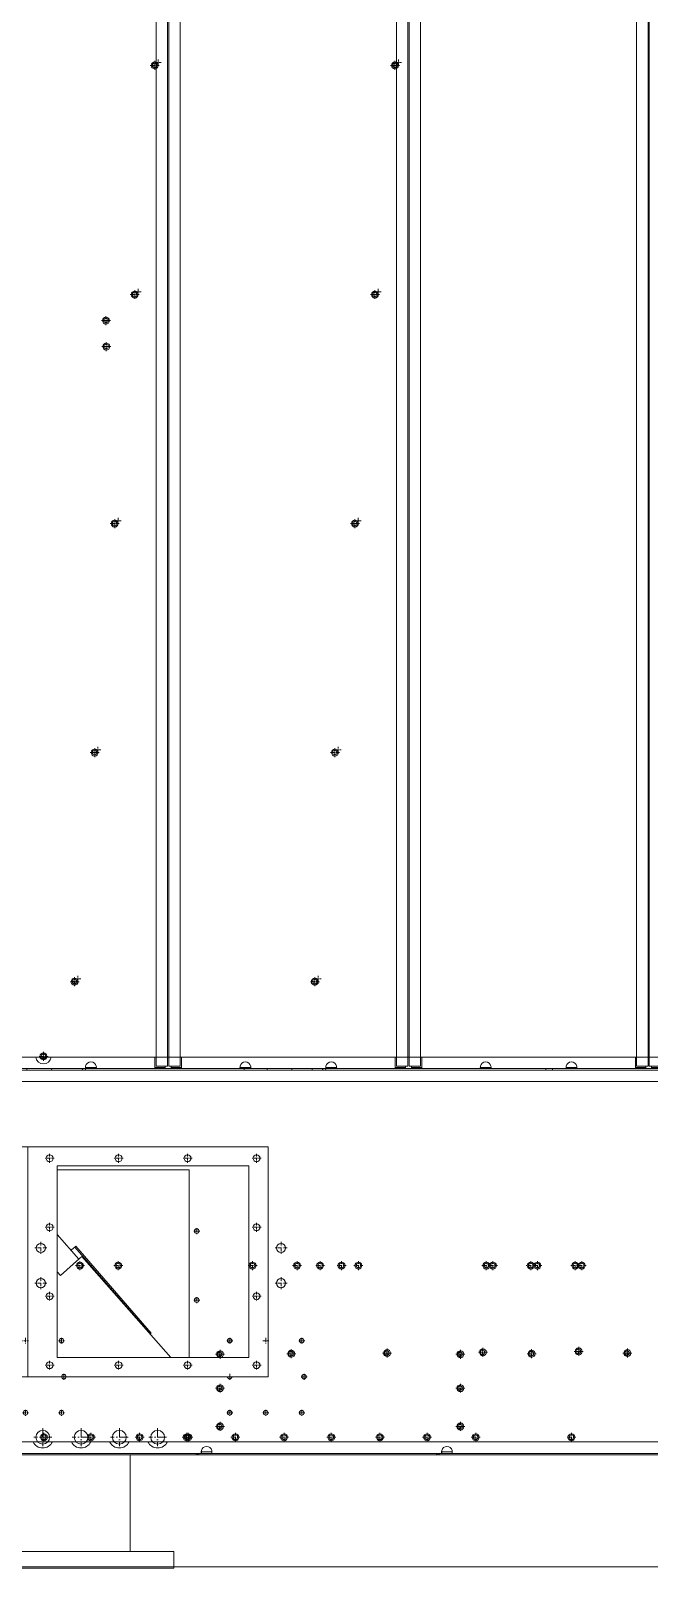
# Model space of a CAD drawing. Header units: millimetres. Extents: x -664124 to 30784, y -141094 to 22397.
# Drawn here: x -654804 to -653997, y -135369 to -133363 of the extents above; entities that cross this region are included whole.
import ezdxf

# ---------------------------------------------------------------- set-up
doc = ezdxf.new("R2010")
doc.units = ezdxf.units.MM
doc.linetypes.add('DASHDOT', pattern=[18.5, 12, -3, 0.5, -3])

# ---------------------------------------------------------------- blocks, each defined once
blk = doc.blocks.new('1')
at = {"color": 7, "lineweight": 20}
for p, q in [((12454.3, 12539.8), (12454.3, 9690)), ((12469.3, 9690), (12469.3, 12539.8)), ((12470.8, 12539.8), (12470.8, 9690)), ((12485.8, 9690), (12485.8, 12539.8)), ((11550.3, 9701.9), (11670.4, 9701.9)), ((11690.3, 9701.9), (12452.7, 9701.9)), ((13453.2, 9701.9), (12487.4, 9701.9)), ((14466.8, 9684.9), (11473.8, 9684.9)), ((14029.2, 9669.9), (11473.8, 9669.9)), ((11577, 9686.9), (12362.6, 9686.9)), ((12376, 9686.9), (12452.7, 9686.9)), ((12487.4, 9686.9), (12564.1, 9686.9)), ((12577.5, 9686.9), (13363.1, 9686.9)), ((11973.3, 9584.9), (11473.3, 9584.9)), ((11973.3, 9584.9), (11973.3, 9284.9)), ((11698.3, 9559.9), (11948.3, 9559.9)), ((11698.3, 9559.9), (11698.3, 9309.9)), ((11698.3, 9554.9), (11870.3, 9554.9)), ((11870.3, 9309.9), (11870.3, 9554.9)), ((11948.3, 9309.9), (11948.3, 9559.9)), ((11698.3, 9470.6), (11726.4, 9438.3)), ((11819.7, 9340.9), (11721.3, 9454.1)), ((11820.8, 9341.9), (11722.4, 9455.1)), ((11727.2, 9438.9), (11702.4, 9417.1)), ((11846.5, 9309.9), (11730.2, 9441.6)), ((11698.3, 9309.9), (11948.3, 9309.9)), ((11473.3, 9284.9), (11973.3, 9284.9)), ((11666.7, 9199.9), (11497.5, 9199.9)), ((11716.7, 9199.9), (11692, 9199.9)), ((11766.7, 9199.9), (11742, 9199.9)), ((11816.7, 9199.9), (11792, 9199.9)), ((14098.7, 9199.9), (11842, 9199.9)), ((12506.8, 9182.9), (11519.8, 9182.9)), ((12513.6, 9184.9), (11627.1, 9184.9)), ((11793.6, 9182.9), (11793.6, 9056.9)), ((13413.6, 9184.9), (12527.1, 9184.9)), ((11520.5, 9056.9), (11850.5, 9056.9)), ((11850.5, 9056.9), (11850.5, 9034.9)), ((11850.5, 9034.9), (11520.5, 9034.9))]:
    blk.add_line(p, q, dxfattribs=at)
at = {"color": 7, "linetype": 'DASHDOT', "lineweight": 20, "ltscale": 0.292505}
for p, q in [((12144.9, 10995.8), (12133.2, 10995.8)), ((12118.7, 10696.9), (12107, 10696.9)), ((12092.6, 10398.1), (12080.9, 10398.1)), ((12066.4, 10099.2), (12054.7, 10099.2)), ((12040.3, 9800.3), (12028.6, 9800.3))]:
    blk.add_line(p, q, dxfattribs=at)
at = {"color": 7, "linetype": 'DASHDOT', "lineweight": 20, "ltscale": 0.194995}
for p, q in [((12142.9, 10995.9), (12135.1, 10995.9)), ((12116.8, 10697), (12109, 10697)), ((12090.7, 10398.1), (12082.9, 10398.1)), ((12064.5, 10099.3), (12056.7, 10099.3)), ((12038.4, 9800.4), (12030.6, 9800.4))]:
    blk.add_line(p, q, dxfattribs=at)
at = {"color": 7, "linetype": 'DASHDOT', "lineweight": 20, "ltscale": 0.292499}
for p, q in [((12139, 11001.6), (12139, 10989.9)), ((12112.9, 10702.8), (12112.9, 10691.1)), ((11767.7, 10662.9), (11756, 10662.9)), ((11761.8, 10668.8), (11761.8, 10657.1)), ((11762.3, 10634.8), (11762.3, 10623.1)), ((11768.2, 10628.9), (11756.5, 10628.9)), ((12086.7, 10403.9), (12086.7, 10392.2)), ((11686.2, 9702.9), (11674.5, 9702.9)), ((11680.3, 9708.8), (11680.3, 9697.1)), ((11694.2, 9569.9), (11682.5, 9569.9)), ((11784.2, 9569.9), (11772.5, 9569.9)), ((11874.2, 9569.9), (11862.5, 9569.9)), ((11964.2, 9569.9), (11952.5, 9569.9)), ((11694.2, 9479.9), (11682.5, 9479.9)), ((11964.2, 9479.9), (11952.5, 9479.9)), ((12047.2, 9429.9), (12035.5, 9429.9)), ((12097.2, 9429.9), (12085.5, 9429.9)), ((12586.2, 9429.9), (12574.5, 9429.9)), ((12644.2, 9429.9), (12632.5, 9429.9)), ((12702.2, 9429.9), (12690.5, 9429.9)), ((12891.2, 9429.9), (12879.5, 9429.9)), ((12949.2, 9429.9), (12937.5, 9429.9)), ((13007.2, 9429.9), (12995.5, 9429.9)), ((11694.2, 9389.9), (11682.5, 9389.9)), ((11964.2, 9389.9), (11952.5, 9389.9)), ((12543.7, 9314.1), (12532, 9314.1)), ((12636.7, 9314.8), (12625, 9314.8)), ((12761.7, 9315.8), (12750, 9315.8)), ((12886.7, 9316.8), (12875, 9316.8)), ((13011.7, 9317.8), (13000, 9317.8)), ((11694.2, 9299.9), (11682.5, 9299.9)), ((11784.2, 9299.9), (11772.5, 9299.9)), ((11874.2, 9299.9), (11862.5, 9299.9)), ((11964.2, 9299.9), (11952.5, 9299.9)), ((12543.7, 9269.9), (12532, 9269.9)), ((12543.7, 9219.9), (12532, 9219.9)), ((11875.2, 9205.9), (11863.5, 9205.9)), ((12000.2, 9205.9), (11988.5, 9205.9)), ((12125.2, 9205.9), (12113.5, 9205.9)), ((12250.2, 9205.9), (12238.5, 9205.9)), ((12375.2, 9205.9), (12363.5, 9205.9)), ((12500.2, 9205.9), (12488.5, 9205.9))]:
    blk.add_line(p, q, dxfattribs=at)
at = {"color": 7, "linetype": 'DASHDOT', "lineweight": 20, "ltscale": 0.195001}
for p, q in [((12139, 10999.8), (12139, 10992)), ((12147.3, 10999.5), (12139.5, 10999.5)), ((12143.4, 11003.4), (12143.4, 10995.6)), ((12121.1, 10700.6), (12113.3, 10700.6)), ((12117.2, 10704.5), (12117.2, 10696.7)), ((11765.8, 10663), (11758, 10663)), ((11761.9, 10666.9), (11761.9, 10659.1)), ((11765.9, 10629.1), (11758.1, 10629.1)), ((12095, 10401.8), (12087.2, 10401.8)), ((12091.1, 10405.7), (12091.1, 10397.9)), ((12068.8, 10102.9), (12061, 10102.9)), ((12042.7, 9804.1), (12034.9, 9804.1)), ((11684.2, 9702.9), (11676.4, 9702.9)), ((11680.3, 9706.8), (11680.3, 9699)), ((11884.2, 9474.9), (11876.4, 9474.9)), ((11884.2, 9384.9), (11876.4, 9384.9)), ((11927.2, 9331.9), (11919.4, 9331.9)), ((11974.2, 9331.9), (11966.4, 9331.9)), ((12021.2, 9331.9), (12013.4, 9331.9)), ((12541.2, 9314.1), (12533.4, 9314.1)), ((12634.2, 9314.8), (12626.4, 9314.8)), ((12759.2, 9315.8), (12751.4, 9315.8)), ((12884.2, 9316.8), (12876.4, 9316.8)), ((11927.2, 9284.9), (11919.4, 9284.9)), ((12024.2, 9284.9), (12016.4, 9284.9)), ((12541.2, 9269.9), (12533.4, 9269.9)), ((11927.2, 9237.9), (11919.4, 9237.9)), ((11974.2, 9237.9), (11966.4, 9237.9)), ((12021.2, 9237.9), (12013.4, 9237.9)), ((12541.2, 9219.9), (12533.4, 9219.9))]:
    blk.add_line(p, q, dxfattribs=at)
at = {"color": 7, "linetype": 'DASHDOT', "lineweight": 20, "ltscale": 0.194998}
for p, q in [((12112.9, 10700.9), (12112.9, 10693.1)), ((11762, 10633), (11762, 10625.2)), ((12086.8, 10402), (12086.8, 10394.2)), ((13009.2, 9317.8), (13001.4, 9317.8))]:
    blk.add_line(p, q, dxfattribs=at)
at = {"color": 7, "linetype": 'DASHDOT', "lineweight": 20, "ltscale": 0.2925}
for p, q in [((12060.6, 10105.1), (12060.6, 10093.4)), ((12034.4, 9806.2), (12034.4, 9794.5)), ((11688.3, 9575.8), (11688.3, 9564.1)), ((11778.3, 9575.8), (11778.3, 9564.1)), ((11868.3, 9575.8), (11868.3, 9564.1)), ((11958.3, 9575.8), (11958.3, 9564.1)), ((11688.3, 9485.8), (11688.3, 9474.1)), ((11958.3, 9485.8), (11958.3, 9474.1)), ((12041.3, 9435.8), (12041.3, 9424.1)), ((12091.3, 9435.8), (12091.3, 9424.1)), ((12580.3, 9435.8), (12580.3, 9424.1)), ((12638.3, 9435.8), (12638.3, 9424.1)), ((12696.3, 9435.8), (12696.3, 9424.1)), ((12885.3, 9435.8), (12885.3, 9424.1)), ((12943.3, 9435.8), (12943.3, 9424.1)), ((13001.3, 9435.8), (13001.3, 9424.1)), ((11688.3, 9395.8), (11688.3, 9384.1)), ((11958.3, 9395.8), (11958.3, 9384.1)), ((12537.8, 9320), (12537.8, 9308.3)), ((12630.8, 9320.7), (12630.8, 9309)), ((12755.8, 9321.7), (12755.8, 9310)), ((12880.8, 9322.7), (12880.8, 9311)), ((13005.8, 9323.7), (13005.8, 9312)), ((11688.3, 9305.8), (11688.3, 9294.1)), ((11778.3, 9305.8), (11778.3, 9294.1)), ((11868.3, 9305.8), (11868.3, 9294.1)), ((11958.3, 9305.8), (11958.3, 9294.1)), ((12537.8, 9275.8), (12537.8, 9264.1)), ((11869.3, 9211.8), (11869.3, 9200.1)), ((11994.3, 9211.8), (11994.3, 9200.1)), ((12119.3, 9211.8), (12119.3, 9200.1)), ((12244.3, 9211.8), (12244.3, 9200.1)), ((12369.3, 9211.8), (12369.3, 9200.1)), ((12494.3, 9211.8), (12494.3, 9200.1)), ((12537.8, 9225.8), (12537.8, 9214.1))]:
    blk.add_line(p, q, dxfattribs=at)
at = {"color": 7, "linetype": 'DASHDOT', "lineweight": 20, "ltscale": 0.195}
for p, q in [((12060.6, 10103.2), (12060.6, 10095.4)), ((12064.9, 10106.8), (12064.9, 10099)), ((12034.5, 9804.3), (12034.5, 9796.5)), ((12038.8, 9808), (12038.8, 9800.2)), ((11880.3, 9478.8), (11880.3, 9471)), ((11880.3, 9388.8), (11880.3, 9381)), ((11923.3, 9335.8), (11923.3, 9328)), ((11970.3, 9335.8), (11970.3, 9328)), ((12017.3, 9335.8), (12017.3, 9328)), ((12537.3, 9318), (12537.3, 9310.2)), ((12630.3, 9318.7), (12630.3, 9310.9)), ((12755.3, 9319.7), (12755.3, 9311.9)), ((12880.3, 9320.7), (12880.3, 9312.9)), ((13005.3, 9321.7), (13005.3, 9313.9)), ((11923.3, 9288.8), (11923.3, 9281)), ((12020.3, 9288.8), (12020.3, 9281)), ((12537.3, 9273.8), (12537.3, 9266)), ((11923.3, 9241.8), (11923.3, 9234)), ((11970.3, 9241.8), (11970.3, 9234)), ((12017.3, 9241.8), (12017.3, 9234)), ((12537.3, 9223.8), (12537.3, 9216))]:
    blk.add_line(p, q, dxfattribs=at)
at = {"color": 7, "lineweight": 20, "ltscale": 0.2975}
for p, q in [((12452.7, 9690), (12452.7, 9701.9)), ((12454.3, 9690), (12466.2, 9690)), ((12473.9, 9690), (12485.8, 9690)), ((12487.4, 9701.9), (12487.4, 9690))]:
    blk.add_line(p, q, dxfattribs=at)
at = {"color": 7, "lineweight": 20, "ltscale": 0.0775}
for p, q in [((12452.7, 9686.9), (12452.7, 9690)), ((12469.3, 9690), (12466.2, 9690)), ((12470.8, 9690), (12473.9, 9690)), ((12487.4, 9686.9), (12487.4, 9690))]:
    blk.add_line(p, q, dxfattribs=at)
at = {"color": 7, "lineweight": 20, "ltscale": 0.0375}
for p, q in [((12466.2, 9688.5), (12466.2, 9690)), ((12473.9, 9688.5), (12473.9, 9690)), ((11720.1, 9453.2), (11721.3, 9454.1)), ((11721.3, 9454.1), (11722.4, 9455.1)), ((11819.7, 9340.9), (11820.8, 9341.9))]:
    blk.add_line(p, q, dxfattribs=at)
at = {"color": 7, "lineweight": 20, "ltscale": 0.05}
for p, q in [((11942.1, 9686.9), (11942.1, 9684.9)), ((12510.3, 9182.9), (12508.3, 9182.9)), ((12513.6, 9184.9), (12513.6, 9186.9)), ((12527.1, 9184.9), (12527.1, 9186.9))]:
    blk.add_line(p, q, dxfattribs=at)
at = {"color": 7, "lineweight": 20, "ltscale": 0.049942}
blk.add_line((11972.1, 9686.9), (11972.1, 9684.9), dxfattribs=at)
at = {"color": 7, "lineweight": 20, "ltscale": 0.049995}
blk.add_line((11972.1, 9686.9), (11972.1, 9684.9), dxfattribs=at)
at = {"color": 7, "lineweight": 20, "ltscale": 0.050191}
for p, q in [((12004.5, 9686.9), (12004.3, 9684.9)), ((12044.4, 9684.9), (12044.6, 9686.9)), ((12045, 9686.9), (12044.9, 9684.9)), ((12048.6, 9686.9), (12048.5, 9684.9)), ((12658.1, 9684.9), (12658.2, 9686.9)), ((12658.2, 9686.9), (12658.1, 9684.9)), ((12962.9, 9684.9), (12963, 9686.9)), ((12963, 9686.9), (12962.9, 9684.9))]:
    blk.add_line(p, q, dxfattribs=at)
at = {"color": 7, "lineweight": 20, "ltscale": 0.04}
for p, q in [((12362.6, 9686.9), (12362.6, 9688.5)), ((12376, 9686.9), (12376, 9688.5)), ((12466.2, 9686.9), (12466.2, 9688.5)), ((12473.9, 9686.9), (12473.9, 9688.5)), ((12564.1, 9686.9), (12564.1, 9688.5)), ((12577.5, 9686.9), (12577.5, 9688.5))]:
    blk.add_line(p, q, dxfattribs=at)
at = {"color": 7, "lineweight": 20, "ltscale": 0.168029}
for p, q in [((12362.6, 9688.5), (12369.3, 9688.5)), ((12362.6, 9686.9), (12369.3, 9686.9)), ((12376, 9688.5), (12369.3, 9688.5)), ((12376, 9686.9), (12369.3, 9686.9)), ((12564.1, 9688.5), (12570.8, 9688.5)), ((12564.1, 9686.9), (12570.8, 9686.9)), ((12577.5, 9688.5), (12570.8, 9688.5)), ((12577.5, 9686.9), (12570.8, 9686.9))]:
    blk.add_line(p, q, dxfattribs=at)
at = {"color": 7, "lineweight": 20, "ltscale": 0.3375}
for p, q in [((12466.2, 9688.5), (12452.7, 9688.5)), ((12452.7, 9686.9), (12466.2, 9686.9)), ((12487.4, 9688.5), (12473.9, 9688.5)), ((12473.9, 9686.9), (12487.4, 9686.9))]:
    blk.add_line(p, q, dxfattribs=at)
at = {"color": 7, "lineweight": 20, "ltscale": 0.125001}
blk.add_line((11716.3, 9449.9), (11720.1, 9453.2), dxfattribs=at)
at = {"color": 7, "linetype": 'DASHDOT', "lineweight": 20, "ltscale": 0.389996}
for p, q in [((11998.1, 9452.9), (11982.5, 9452.9)), ((11998.1, 9406.9), (11982.5, 9406.9))]:
    blk.add_line(p, q, dxfattribs=at)
at = {"color": 7, "linetype": 'DASHDOT', "lineweight": 20, "ltscale": 0.389999}
blk.add_line((11990.3, 9460.7), (11990.3, 9445.1), dxfattribs=at)
at = {"color": 7, "lineweight": 20, "ltscale": 0.1}
blk.add_line((11727.2, 9438.9), (11730.2, 9441.6), dxfattribs=at)
at = {"color": 7, "lineweight": 20, "ltscale": 0.157289}
blk.add_line((11702.5, 9417.1), (11698.3, 9421.8), dxfattribs=at)
at = {"color": 7, "lineweight": 20, "ltscale": 0.1554}
blk.add_line((11702.4, 9417.1), (11698.3, 9421.7), dxfattribs=at)
at = {"color": 7, "linetype": 'DASHDOT', "lineweight": 20, "ltscale": 0.39}
blk.add_line((11990.3, 9414.7), (11990.3, 9399.1), dxfattribs=at)
at = {"color": 7, "lineweight": 20, "ltscale": 0.010428}
blk.add_line((11819.3, 9340.7), (11819.7, 9340.9), dxfattribs=at)
at = {"color": 7, "linetype": 'DASHDOT', "lineweight": 20}
for p, q in [((11679.3, 9217.6), (11679.3, 9194.2)), ((11729.3, 9217.6), (11729.3, 9194.2)), ((11779.3, 9217.6), (11779.3, 9194.2)), ((11829.3, 9217.6), (11829.3, 9194.2)), ((11691, 9205.9), (11667.6, 9205.9)), ((11741, 9205.9), (11717.6, 9205.9)), ((11791, 9205.9), (11767.6, 9205.9)), ((11841, 9205.9), (11817.6, 9205.9))]:
    blk.add_line(p, q, dxfattribs=at)
at = {"lineweight": 20}
for p, q in [((16870.3, 9184.9), (11970.3, 9184.9)), ((9770.3, 9036.6), (17970.3, 9036.6))]:
    blk.add_line(p, q, dxfattribs=at)
at = {"color": 7, "lineweight": 20, "ltscale": 0.049866}
blk.add_line((12506.8, 9184.9), (12506.8, 9182.9), dxfattribs=at)
at = {"color": 7, "lineweight": 20, "ltscale": 0.050015}
for p, q in [((12508.3, 9184.9), (12508.3, 9182.9)), ((12510.3, 9184.9), (12510.3, 9182.9))]:
    blk.add_line(p, q, dxfattribs=at)
at = {"color": 7, "lineweight": 20, "ltscale": 0.169248}
for p, q in [((12513.6, 9186.9), (12520.3, 9186.9)), ((12513.6, 9184.9), (12520.3, 9184.9)), ((12527.1, 9186.9), (12520.3, 9186.9)), ((12527.1, 9184.9), (12520.3, 9184.9))]:
    blk.add_line(p, q, dxfattribs=at)
at = {"color": 7, "lineweight": 20}
for centre, radius in [((12139, 10995.8), 4.5), ((12139, 10995.9), 3), ((12112.9, 10696.9), 4.5), ((12112.9, 10697), 3), ((11761.8, 10662.9), 4.5), ((11761.9, 10663), 3), ((11762.3, 10628.9), 4.5), ((11762, 10629.1), 3), ((12086.7, 10398.1), 4.5), ((12086.8, 10398.1), 3), ((12060.6, 10099.2), 4.5), ((12060.6, 10099.3), 3), ((12034.4, 9800.3), 4.5), ((12034.5, 9800.4), 3), ((11680.3, 9702.9), 4.5), ((11680.3, 9702.9), 3), ((11688.3, 9569.9), 4.5), ((11778.3, 9569.9), 4.5), ((11868.3, 9569.9), 4.5), ((11958.3, 9569.9), 4.5), ((11688.3, 9479.9), 4.5), ((11880.3, 9474.9), 3), ((11958.3, 9479.9), 4.5), ((11990.3, 9452.9), 6), ((12041.3, 9429.9), 4.5), ((12041.3, 9429.9), 3), ((12091.3, 9429.9), 4.5), ((12091.3, 9429.9), 3), ((12580.3, 9429.9), 4.5), ((12580.3, 9429.9), 3), ((12638.3, 9429.9), 4.5), ((12638.3, 9429.9), 3), ((12696.3, 9429.9), 4.5), ((12696.3, 9429.9), 3), ((12885.3, 9429.9), 4.5), ((12885.3, 9429.9), 3), ((12943.3, 9429.9), 4.5), ((12943.3, 9429.9), 3), ((13001.3, 9429.9), 4.5), ((13001.3, 9429.9), 3), ((11990.3, 9406.9), 6), ((11688.3, 9389.9), 4.5), ((11958.3, 9389.9), 4.5), ((11880.3, 9384.9), 3), ((11923.3, 9331.9), 3), ((12017.3, 9331.9), 3), ((12537.8, 9314.1), 4.5), ((12537.3, 9314.1), 3), ((12630.8, 9314.8), 4.5), ((12630.3, 9314.8), 3), ((12755.8, 9315.8), 4.5), ((12755.3, 9315.8), 3), ((12880.8, 9316.8), 4.5), ((12880.3, 9316.8), 3), ((13005.8, 9317.8), 4.5), ((13005.3, 9317.8), 3), ((11688.3, 9299.9), 4.5), ((11778.3, 9299.9), 4.5), ((11868.3, 9299.9), 4.5), ((11958.3, 9299.9), 4.5), ((12020.3, 9284.9), 3), ((12537.8, 9269.9), 4.5), ((12537.3, 9269.9), 3), ((11923.3, 9237.9), 3), ((11970.3, 9237.9), 3), ((12017.3, 9237.9), 3), ((11679.3, 9205.9), 9), ((11729.3, 9205.9), 9), ((11779.3, 9205.9), 9), ((11829.3, 9205.9), 9), ((11869.3, 9205.9), 4.5), ((11869.3, 9205.9), 3), ((11994.3, 9205.9), 4.5), ((11994.3, 9205.9), 3), ((12119.3, 9205.9), 4.5), ((12119.3, 9205.9), 3), ((12244.3, 9205.9), 4.5), ((12244.3, 9205.9), 3), ((12369.3, 9205.9), 4.5), ((12369.3, 9205.9), 3), ((12494.3, 9205.9), 4.5), ((12494.3, 9205.9), 3), ((12537.8, 9219.9), 4.5), ((12537.3, 9219.9), 3)]:
    blk.add_circle(centre, radius, dxfattribs=at)
for centre, radius, start, end in [((12143.4, 10999.5), 3, 200.5288, 239.4712), ((12117.2, 10700.6), 3, 200.5288, 239.4712), ((12091.1, 10401.8), 3, 200.5288, 239.4712), ((12064.9, 10102.9), 3, 200.5288, 239.4712), ((12038.8, 9804.1), 3, 200.5288, 239.4712), ((11680.3, 9702.9), 10, 185.7392, 354.2608), ((12378.5, 9688.2), 16.2, 173.4769, 179.6689), ((12369.3, 9688.8), 7, 9.8709, 170.1291), ((12360.2, 9688.2), 16.2, 0.3311, 6.523), ((12580, 9688.2), 16.1, 173.4757, 179.6789), ((12570.8, 9688.8), 7, 9.8709, 170.1291), ((12561.7, 9688.2), 16.2, 0.3311, 6.523), ((11747.2, 9690), 3.1, 270, 270.2606), ((11970.3, 9331.9), 3, 359.7382, 0.2618), ((11923.3, 9284.9), 3, 180, 0), ((11679.3, 9205.9), 14, 205.3769, 334.6231), ((11729.3, 9205.9), 14, 205.3769, 334.6231), ((11779.3, 9205.9), 14, 205.3769, 334.6231), ((11829.3, 9205.9), 14, 205.3769, 334.6231), ((12520.3, 9186.9), 7, 12.3736, 167.6264), ((12508.5, 9186), 18.8, 0.553, 7.5903), ((12510.8, 9188.4), 3.5, 270, 270.245), ((12554.8, 9188.4), 3.5, 270, 270.245)]:
    blk.add_arc(centre, radius, start, end, dxfattribs=at)
for points in [[(12362.3, 9688.9), (12362.4, 9688.8), (12362.4, 9688.7), (12362.5, 9688.6), (12362.5, 9688.5), (12362.6, 9688.5)], [(12376.3, 9688.9), (12376.3, 9688.8), (12376.3, 9688.7), (12376.2, 9688.6), (12376.1, 9688.5), (12376, 9688.5)], [(12563.8, 9688.9), (12563.9, 9688.8), (12563.9, 9688.7), (12564, 9688.6), (12564, 9688.5), (12564.1, 9688.5)], [(12577.8, 9688.9), (12577.8, 9688.8), (12577.8, 9688.7), (12577.7, 9688.6), (12577.6, 9688.5), (12577.5, 9688.5)], [(12513.3, 9186.1), (12513.3, 9186.5), (12513.3, 9187), (12513.4, 9187.5), (12513.4, 9188), (12513.5, 9188.4)], [(12513.4, 9187.1), (12513.4, 9187.1), (12513.4, 9187), (12513.5, 9187), (12513.5, 9186.9), (12513.6, 9186.9)], [(12527.3, 9187.1), (12527.3, 9187.1), (12527.2, 9187), (12527.2, 9187), (12527.2, 9186.9), (12527.1, 9186.9)]]:
    blk.add_open_spline(points, degree=5, dxfattribs=at)
for points, knots in [([(12362.3, 9688.3), (12362.3, 9688), (12362.3, 9687.7), (12362.4, 9687.4), (12362.4, 9687.1), (12362.5, 9687), (12362.5, 9687), (12362.6, 9686.9), (12362.6, 9686.9)], [0, 0, 0, 0, 0, 0, 3.570616, 3.570616, 3.570616, 4.974883, 4.974883, 4.974883, 4.974883, 4.974883, 4.974883]), ([(12376.3, 9688.3), (12376.3, 9688), (12376.3, 9687.7), (12376.3, 9687.4), (12376.2, 9687.1), (12376.1, 9687), (12376.1, 9687), (12376.1, 9686.9), (12376, 9686.9)], [0, 0, 0, 0, 0, 0, 3.570616, 3.570616, 3.570616, 4.974883, 4.974883, 4.974883, 4.974883, 4.974883, 4.974883]), ([(12563.8, 9688.3), (12563.8, 9688), (12563.8, 9687.7), (12563.9, 9687.4), (12563.9, 9687.1), (12564, 9687), (12564, 9687), (12564.1, 9686.9), (12564.1, 9686.9)], [0, 0, 0, 0, 0, 0, 3.570616, 3.570616, 3.570616, 4.974883, 4.974883, 4.974883, 4.974883, 4.974883, 4.974883]), ([(12577.8, 9688.3), (12577.8, 9688), (12577.8, 9687.7), (12577.8, 9687.4), (12577.7, 9687.1), (12577.6, 9687), (12577.6, 9687), (12577.6, 9686.9), (12577.5, 9686.9)], [0, 0, 0, 0, 0, 0, 3.570616, 3.570616, 3.570616, 4.974883, 4.974883, 4.974883, 4.974883, 4.974883, 4.974883]), ([(12513.3, 9186.1), (12513.3, 9185.8), (12513.3, 9185.5), (12513.4, 9185.2), (12513.4, 9185), (12513.5, 9185), (12513.5, 9184.9), (12513.5, 9184.9), (12513.6, 9184.9)], [0, 0, 0, 0, 0, 0, 3.902586, 3.902586, 3.902586, 4.80152, 4.80152, 4.80152, 4.80152, 4.80152, 4.80152]), ([(12527.3, 9186.1), (12527.3, 9185.8), (12527.3, 9185.5), (12527.3, 9185.2), (12527.2, 9185), (12527.1, 9185), (12527.1, 9184.9), (12527.1, 9184.9), (12527.1, 9184.9)], [0, 0, 0, 0, 0, 0, 3.902586, 3.902586, 3.902586, 4.80152, 4.80152, 4.80152, 4.80152, 4.80152, 4.80152])]:
    blk.add_open_spline(points, degree=5, knots=knots, dxfattribs=at)

msp = doc.modelspace()

# ---------------------------------------------------------------- block references
at = {"lineweight": 5}
for p in [(-667094.5, -144403.9), (-666780.9, -144403.9), (-666467.4, -144403.9)]:
    msp.add_blockref('1', p, dxfattribs=at)

doc.saveas('drawing.dxf')
